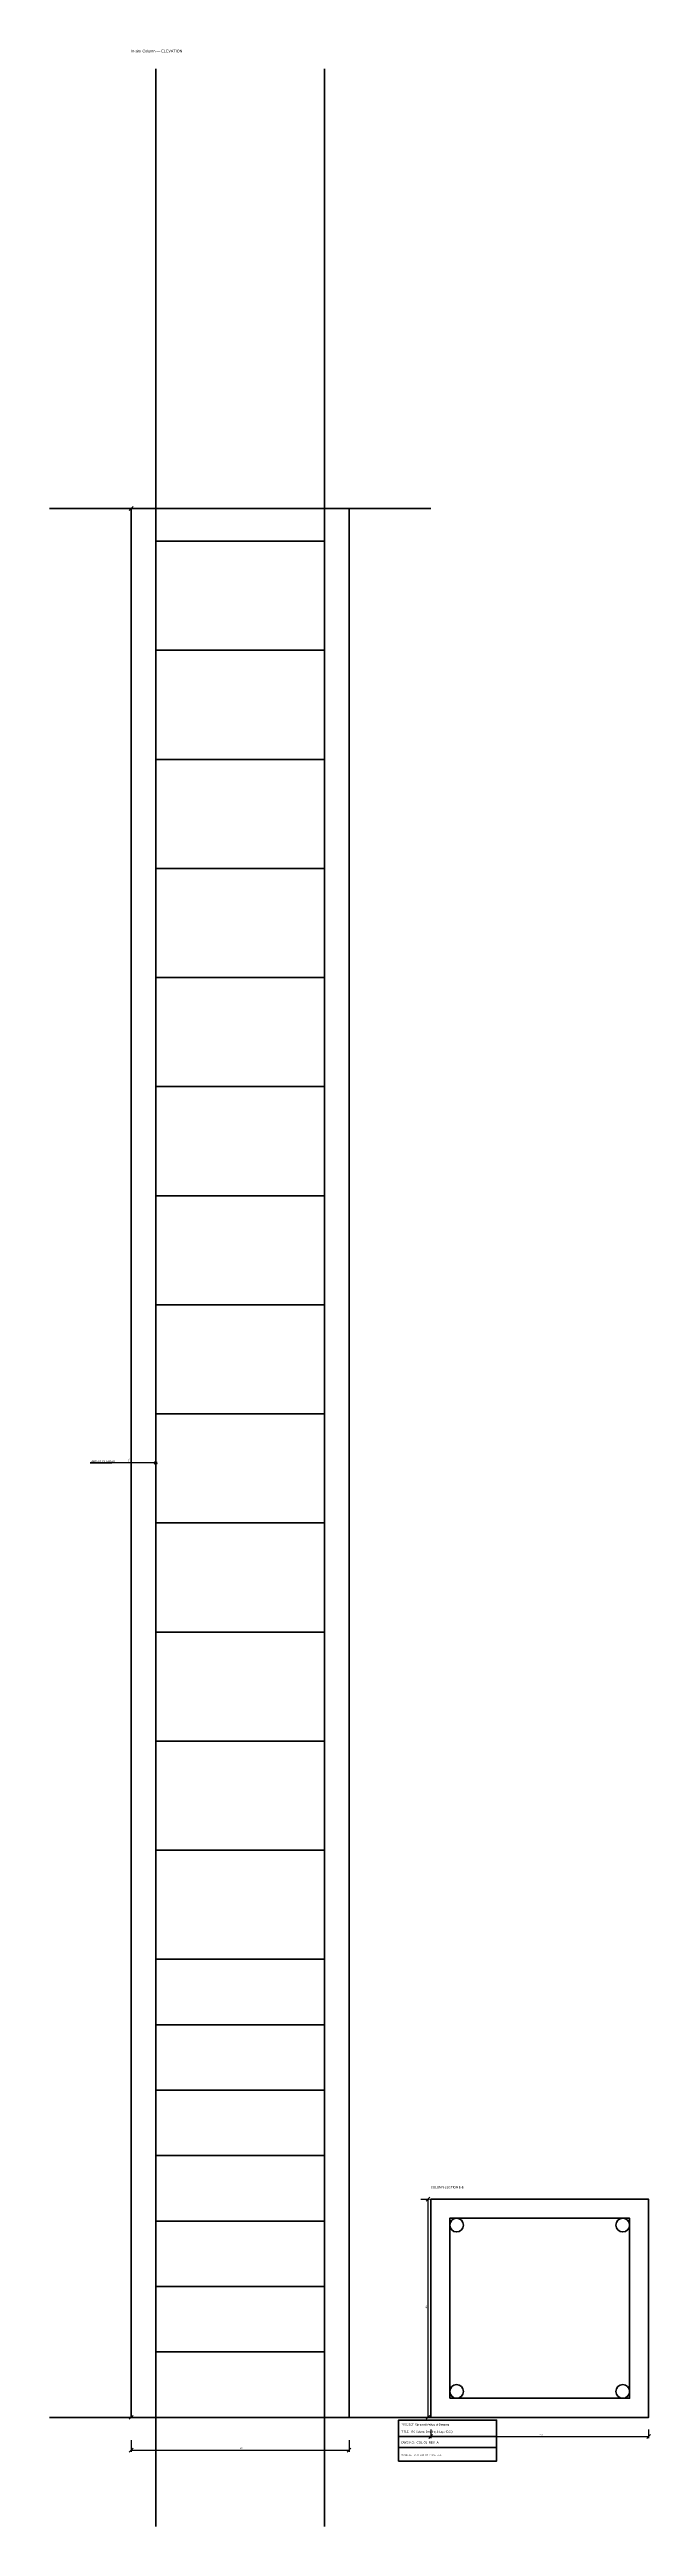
# Model space of a CAD drawing. Header units: millimetres. Extents: x 0 to 1104, y -100 to 4442.
import ezdxf

# ---------------------------------------------------------------- set-up
doc = ezdxf.new("R2010")
doc.units = ezdxf.units.MM
for name, color, linetype, lineweight in [('ANNOTATIONS', 7, 'Continuous', 25), ('BORDER_TITLE', 7, 'Continuous', 70), ('CONCRETE', 4, 'Continuous', 35), ('DIMENSIONS', 2, 'Continuous', 25), ('REBAR_LINKS', 6, 'Continuous', 35), ('REBAR_MAIN', 1, 'Continuous', 70)]:
    doc.layers.add(name, color=color, linetype=linetype, lineweight=lineweight)

msp = doc.modelspace()

# ---------------------------------------------------------------- linework, layer by layer
at = {"layer": 'ANNOTATIONS'}
for p, q in [((195, 1850), (75, 1850)), ((75, 1850), (114.2, 1850))]:
    msp.add_line(p, q, dxfattribs=at)
at = {"layer": 'BORDER_TITLE'}
for p, q in [((641, 65), (821, 65)), ((641, 45), (821, 45))]:
    msp.add_line(p, q, dxfattribs=at)
msp.add_lwpolyline([(641, 20), (821, 20), (821, 95), (641, 95), (641, 20)], dxfattribs=at)
at = {"layer": 'CONCRETE'}
for p, q in [((0, 3600), (700, 3600)), ((0, 100), (700, 100))]:
    msp.add_line(p, q, dxfattribs=at)
for points in [[(150, 100), (550, 100), (550, 3600), (150, 3600), (150, 100)], [(700, 100), (1100, 100), (1100, 500), (700, 500), (700, 100)]]:
    msp.add_lwpolyline(points, dxfattribs=at)
at = {"layer": 'DIMENSIONS'}
for p, q in [((122, 3600), (153, 3600)), ((146.4645, 3596.4645), (153.5355, 3603.5355)), ((150, 100), (150, 3600)), ((682, 500), (698, 500)), ((691.4645, 496.4645), (698.5355, 503.5355)), ((695, 100), (695, 500)), ((122, 100), (153, 100)), ((146.4645, 96.4645), (153.5355, 103.5355)), ((682, 100), (698, 100)), ((691.4645, 96.4645), (698.5355, 103.5355)), ((150, 58), (150, 37)), ((550, 58), (550, 37)), ((696.4645, 61.4645), (703.5355, 68.5355)), ((700, 78), (700, 62)), ((700, 65), (1100, 65)), ((1096.4645, 61.4645), (1103.5355, 68.5355)), ((1100, 78), (1100, 62)), ((146.4645, 36.4645), (153.5355, 43.5355)), ((150, 40), (550, 40)), ((546.4645, 36.4645), (553.5355, 43.5355))]:
    msp.add_line(p, q, dxfattribs=at)
at = {"layer": 'REBAR_LINKS'}
for p, q in [((195, 3540), (505, 3540)), ((195, 3340), (505, 3340)), ((195, 3140), (505, 3140)), ((195, 2940), (505, 2940)), ((195, 2740), (505, 2740)), ((195, 2540), (505, 2540)), ((195, 2340), (505, 2340)), ((195, 2140), (505, 2140)), ((195, 1940), (505, 1940)), ((195, 1740), (505, 1740)), ((195, 1540), (505, 1540)), ((195, 1340), (505, 1340)), ((195, 1140), (505, 1140)), ((195, 940), (505, 940)), ((195, 820), (505, 820)), ((195, 700), (505, 700)), ((195, 580), (505, 580)), ((195, 460), (505, 460)), ((195, 340), (505, 340)), ((195, 220), (505, 220)), ((195, 100), (505, 100))]:
    msp.add_line(p, q, dxfattribs=at)
msp.add_lwpolyline([(735, 135), (1065, 135), (1065, 465), (735, 465), (735, 135)], dxfattribs=at)
at = {"layer": 'REBAR_MAIN'}
for p, q in [((195, -100), (195, 4406.2374)), ((505, -100), (505, 4406.2374))]:
    msp.add_line(p, q, dxfattribs=at)
for centre, radius in [((195, 1850), 2), ((747.5, 452.5), 12.5), ((1052.5, 452.5), 12.5), ((747.5, 147.5), 12.5), ((1052.5, 147.5), 12.5)]:
    msp.add_circle(centre, radius, dxfattribs=at)

# ---------------------------------------------------------------- texts
at = {"layer": 'ANNOTATIONS'}
for s, height, p in [('In-situ Column — ELEVATION', 5, (150, 4436.2374)), ('4H25-01 INTERNAL', 3.5, (77, 1851.5)), ('COLUMN SECTION B-B', 4, (700, 520))]:
    msp.add_text(s, height=height, dxfattribs=at).set_placement(p)
at = {"layer": 'BORDER_TITLE'}
for s, height, p in [('TITLE:   RC Column Detailing & Laps (EC2)', 3.5, (646, 72)), ('PROJECT: Standard Method of Detailing', 3.5, (646, 85)), ('DWG NO:  COL-01  REV: A', 4, (646, 52)), ('SCALE: 1:20   DATE: 2026   BY: CAD Generator', 2.5, (646, 30))]:
    msp.add_text(s, height=height, dxfattribs=at).set_placement(p)
at = {"layer": 'DIMENSIONS'}
for s, p in [('3500', (148, 1850)), ('400', (693, 300))]:
    msp.add_text(s, height=2.5, rotation=90, dxfattribs=at).set_placement(p)
for p in [(900, 67), (350, 42)]:
    msp.add_text('400', height=2.5, dxfattribs=at).set_placement(p)

doc.saveas('drawing.dxf')
